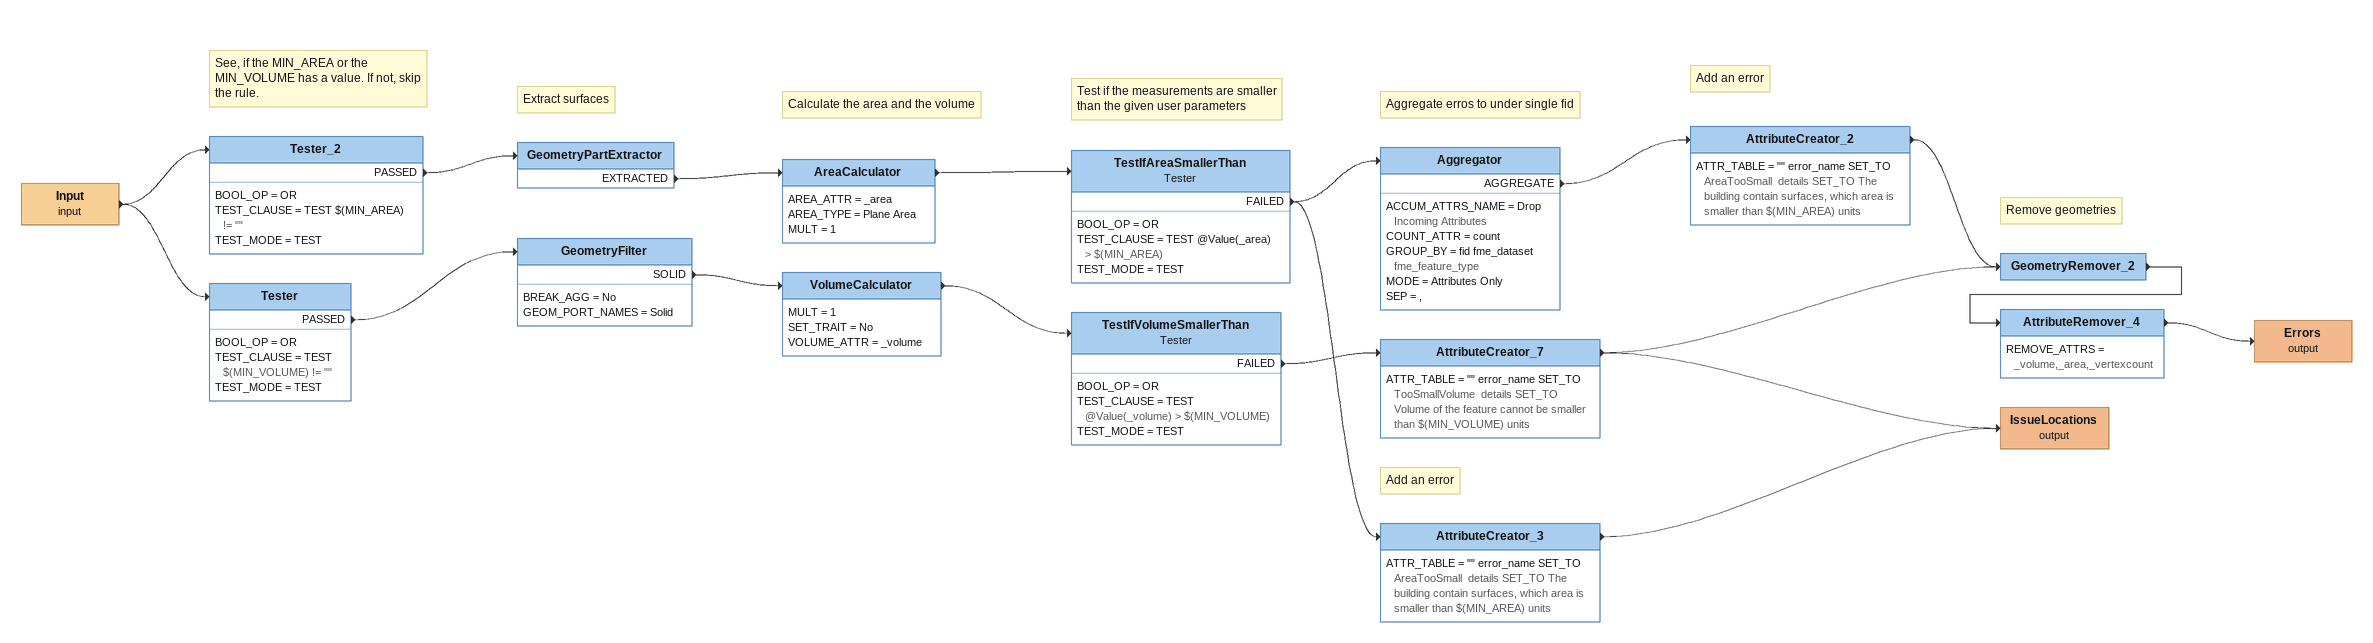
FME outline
Input (input)
    -> Tester
    -> Tester_2
Note: See, if the MIN_AREA or the MIN_VOLUME has a value. If not, skip the rule.
Tester_2
    BOOL_OP = OR
    TEST_CLAUSE = TEST $(MIN_AREA) != ""
    TEST_MODE = TEST
    PASSED -> GeometryPartExtractor
Note: Extract surfaces
GeometryPartExtractor
    EXTRACTED -> AreaCalculator
Note: Calculate the area and the volume
AreaCalculator
    AREA_ATTR = _area
    AREA_TYPE = Plane Area
    MULT = 1
    -> TestIfAreaSmallerThan
Note: Test if the measurements are smaller than the given user parameters
TestIfAreaSmallerThan: Tester
    BOOL_OP = OR
    TEST_CLAUSE = TEST @Value(_area) > $(MIN_AREA)
    TEST_MODE = TEST
    FAILED -> Aggregator
    FAILED -> AttributeCreator_3
Note: Aggregate erros to under single fid
Aggregator
    ACCUM_ATTRS_NAME = Drop Incoming Attributes
    COUNT_ATTR = count
    GROUP_BY = fid fme_dataset fme_feature_type
    MODE = Attributes Only
    SEP = ,
    AGGREGATE -> AttributeCreator_2
Note: Add an error
AttributeCreator_2
    ATTR_TABLE = "" error_name SET_TO AreaTooSmall  details SET_TO The building contain surfaces, which area is smaller than $(MIN_AREA) units
    -> GeometryRemover_2
Note: Add an error
AttributeCreator_3
    ATTR_TABLE = "" error_name SET_TO AreaTooSmall  details SET_TO The building contain surfaces, which area is smaller than $(MIN_AREA) units
    -> IssueLocations (output)
Tester
    BOOL_OP = OR
    TEST_CLAUSE = TEST $(MIN_VOLUME) != ""
    TEST_MODE = TEST
    PASSED -> GeometryFilter
GeometryFilter
    BREAK_AGG = No
    GEOM_PORT_NAMES = Solid
    SOLID -> VolumeCalculator
VolumeCalculator
    MULT = 1
    SET_TRAIT = No
    VOLUME_ATTR = _volume
    -> TestIfVolumeSmallerThan
TestIfVolumeSmallerThan: Tester
    BOOL_OP = OR
    TEST_CLAUSE = TEST @Value(_volume) > $(MIN_VOLUME)
    TEST_MODE = TEST
    FAILED -> AttributeCreator_7
AttributeCreator_7
    ATTR_TABLE = "" error_name SET_TO TooSmallVolume  details SET_TO Volume of the feature cannot be smaller than $(MIN_VOLUME) units
    -> GeometryRemover_2
    -> IssueLocations (output)
Note: Remove geometries
GeometryRemover_2
    -> AttributeRemover_4
AttributeRemover_4
    REMOVE_ATTRS = _volume,_area,_vertexcount
    -> Errors (output)
Errors (output)
IssueLocations (output)
